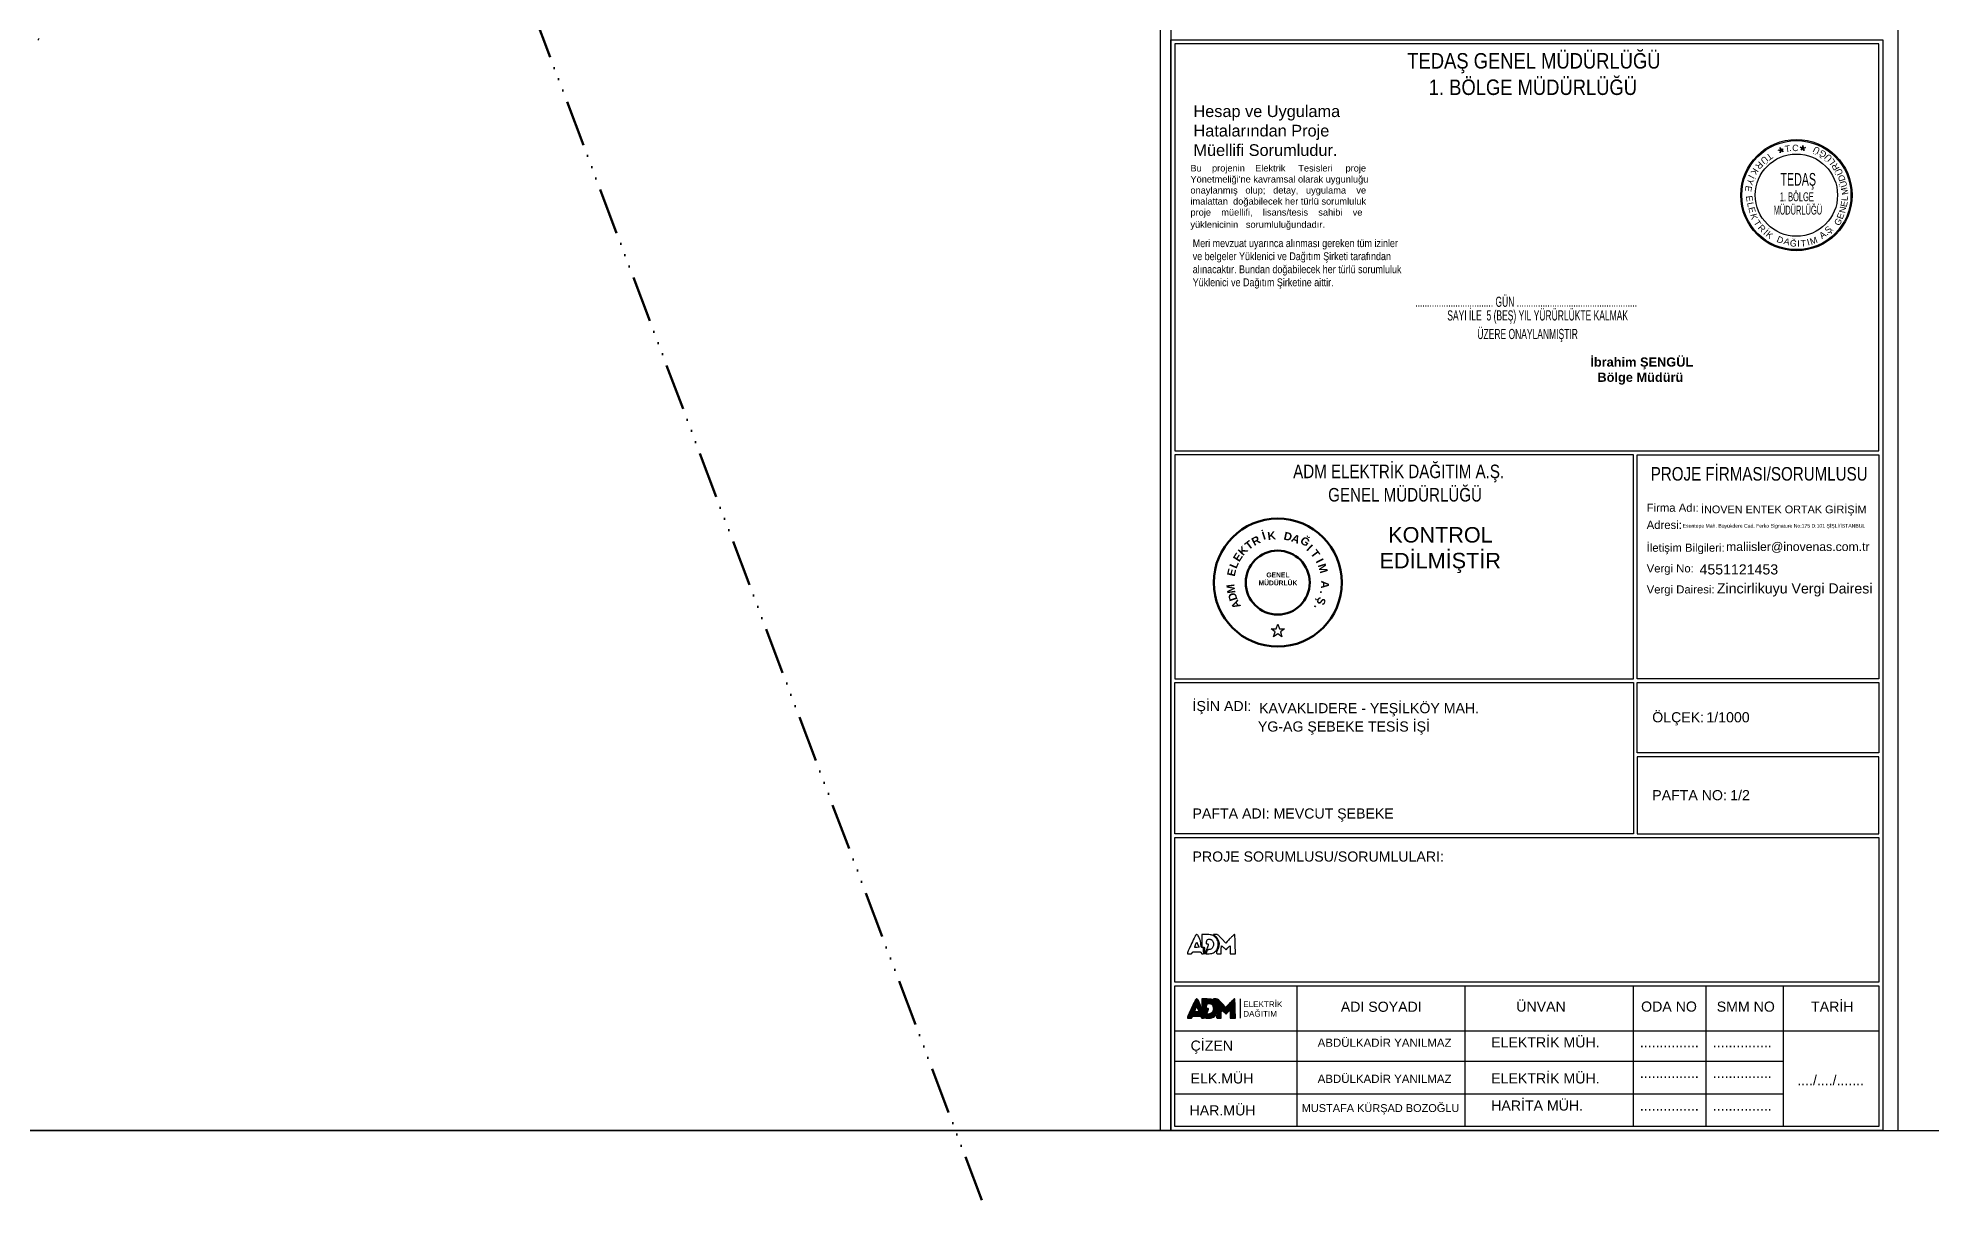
# Model space of a CAD drawing. Header units: millimetres. Extents: x 615240 to 617330, y 4151758 to 4153557.
# Drawn here: x 616286.3 to 616775.8, y 4152639.5 to 4152940 of the extents above; entities that cross this region are included whole.
import ezdxf
from ezdxf.enums import TextEntityAlignment as Align
from ezdxf.xclip import XClip

# ---------------------------------------------------------------- set-up
doc = ezdxf.new("R2010")
doc.units = ezdxf.units.MM
doc.header["$XCLIPFRAME"] = 2
doc.linetypes.add('ACAD_ISO14W100', pattern=[24, 12, -3, 0, -3, 0, -3, 0, -3])
doc.layers.add('01_UYGALAN_TARAMA', color=26, linetype='Continuous', lineweight=20)
doc.layers.add('TRAFO_BOLGE_TUM', color=254, linetype='ACAD_ISO14W100', lineweight=70)
doc.layers.add('ANTET', color=7, linetype='Continuous')
doc.layers.add('ANTET_RASTER', color=7, linetype='Continuous')
doc.styles.get("Standard").update_dxf_attribs({"font": 'Arial'})
doc.styles.add('style1', font='ARIALN.TTF')

# ---------------------------------------------------------------- blocks, each defined once
blk = doc.blocks.new('fggg')
at = {"layer": '01_UYGALAN_TARAMA', "color": 252}
blk.add_line((616286.37, 4152939.42, 0.95), (616286.69, 4152939.8, 0.95), dxfattribs=at)
blk = doc.blocks.new('ss')
at = {"lineweight": 30}
for points in [[(1924.49, 920.16), (1922.39, 921.72), (1925, 921.74)], [(1925, 921.74), (1925.83, 924.22), (1926.66, 921.74)], [(1926.66, 921.74), (1929.27, 921.72), (1927.17, 920.16)], [(1925.83, 919.19), (1923.7, 917.67), (1924.49, 920.16)], [(1927.17, 920.16), (1927.96, 917.67), (1925.83, 919.19)]]:
    blk.add_lwpolyline(points, dxfattribs=at)
at = {"lineweight": 50}
for radius in [33.1, 16.55]:
    blk.add_circle((1925.83, 945.66), radius, dxfattribs=at)
at = {"char_height": 4.1372, "width": 3.3678, "attachment_point": 1}
for s, insert, rotation in [('\\pxqc;{\\fArial|b1|i0|c162|p34;R}', (1912.08, 968.42), 27.40217), ('\\pi1.26621;{\\fArial|b1|i0|c162|p34;İ}', (1915.99, 971.34), 17.40217), ('\\pxqc;{\\fArial|b1|i0|c162|p34;K}', (1920.69, 971.75), 7.40217), ('\\pxqc;{\\fArial|b1|i0|c162|p34;D}', (1929.93, 971.93), 347.40217), ('\\pxqc;{\\fArial|b1|i0|c162|p34;A}', (1934.43, 970.82), 337.40217), ('\\pi-0.25068;{\\fArial|b1|i0|c162|p34;Ğ}', (1939.43, 969.76), 327.40217), ('\\pxqc;{\\fArial|b1|i0|c162|p34;E}', (1902.54, 958.49), 57.40217), ('\\pxqc;{\\fArial|b1|i0|c162|p34;K}', (1905.12, 962.34), 47.40217), ('\\pxqc;{\\fArial|b1|i0|c162|p34;T}', (1908.34, 965.68), 37.40217), ('\\pxqc;{\\fArial|b1|i0|c162|p34;I}', (1942.51, 966.36), 317.40217), ('\\pxqc;{\\fArial|b1|i0|c162|p34;T}', (1945.86, 963.15), 307.40217), ('\\pxqc;{\\fArial|b1|i0|c162|p34;E}', (1899.56, 949.75), 77.40217), ('\\pxqc;{\\fArial|b1|i0|c162|p34;L}', (1900.67, 954.25), 67.40217), ('\\pxqc;{\\fArial|b1|i0|c162|p34;I}', (1948.59, 959.41), 297.40217), ('\\pxqc;{\\fArial|b1|i0|c162|p34;M}', (1950.63, 955.25), 287.40217), ('\\pxqc;{\\fArial|b1|i0|c162|p34;M}', (1899.74, 940.52), 97.40217), ('\\pxqc;{\\fArial|b1|i0|c162|p34;D}', (1901.03, 936.07), 107.40217), ('\\pxqc;{\\fArial|b1|i0|c162|p34;.}', (1952.1, 941.56), 257.40217), ('\\pxqc;{\\fArial|b1|i0|c162|p34;A}', (1952.42, 946.19), 267.40217), ('\\pxqc;{\\fArial|b1|i0|c162|p34;A}', (1903.07, 931.91), 117.40217), ('\\pxqc;{\\fArial|b1|i0|c162|p34;.}', (1949.12, 932.82), 237.40217), ('\\pi0.00189;{\\fArial|b1|i0|c162|p34;Ş}', (1950.99, 937.06), 247.40217)]:
    blk.add_mtext(s, dxfattribs=dict(at, insert=insert, rotation=rotation))
at = {"attachment_point": 1}
for s, insert, char_height, width in [('\\pi18.58897;{\\fArial|b0|i0|c162|p34;KONTROL \\P\\pi14.14695;EDİLMİŞTİR}', (1964.35, 974.38), 8, 89.9856), ('\\pi8.30855;{\\fArial|b1|i0|c162|p34;GENEL\\P\\pi4.2557;MÜDÜRLÜK}', (1911.64, 950.89), 2.4823, 28.2922)]:
    blk.add_mtext(s, dxfattribs=dict(at, insert=insert, char_height=char_height, width=width))
blk = doc.blocks.new('SDFDS')
at = {"layer": 'ANTET_RASTER'}
h = blk.add_hatch(color=1, dxfattribs=at)
h.dxf.hatch_style = 1
h.paths.add_polyline_path([(403.813, 92.087), (403.851, 92.128), (403.799, 92.106), (403.77, 92.156), (403.778, 92.101), (403.722, 92.088), (403.777, 92.076), (403.77, 92.022), (403.799, 92.07), (403.85, 92.048)])
h = blk.add_hatch(color=1, dxfattribs=at)
h.dxf.hatch_style = 1
h.paths.add_polyline_path([(404.373, 92.133), (404.424, 92.157), (404.367, 92.155), (404.358, 92.212), (404.346, 92.158), (404.289, 92.167), (404.336, 92.136), (404.31, 92.087), (404.354, 92.122), (404.393, 92.082)])
at = {"color": 0}
for radius in [1.439, 1.41, 1.063]:
    blk.add_circle((404.191, 90.929), radius, dxfattribs=at)
at = {"layer": 'ANTET_RASTER', "color": 1}
for points in [[(403.722, 92.088), (403.778, 92.101), (403.77, 92.156), (403.799, 92.106), (403.851, 92.128), (403.813, 92.087), (403.85, 92.048), (403.799, 92.07), (403.77, 92.022), (403.777, 92.076), (403.722, 92.088)], [(404.289, 92.167), (404.346, 92.158), (404.358, 92.212), (404.367, 92.155), (404.424, 92.157), (404.373, 92.133), (404.393, 92.082), (404.354, 92.122), (404.31, 92.087), (404.336, 92.136), (404.289, 92.167)]]:
    blk.add_lwpolyline(points, dxfattribs=at)
at = {"layer": 'ANTET', "color": 0, "width": 0.6}
for s, height, p in [('1. BÖLGE', 0.2305, (403.761, 90.772)), ('TEDAŞ', 0.3293, (403.778, 91.172)), ('MÜDÜRLÜĞÜ', 0.2305, (403.601, 90.427))]:
    blk.add_text(s, height=height, dxfattribs=at).set_placement(p)
at = {"layer": 'ANTET_RASTER', "color": 0}
for s, rotation, p in [('T', 8.199, (403.972, 92.047)), ('.', 8.199, (404.041, 92.066)), ('C', 356.3792, (404.159, 92.067)), ('Ü', 152.2643, (404.747, 92.163)), ('Ğ', 145.5218, (404.919, 92.065)), ('K', 237.8928, (403.041, 91.581)), ('R', 225.8061, (403.173, 91.754)), ('Ü', 218.0347, (403.312, 91.901)), ('T', 215.7183, (403.447, 91.991)), ('Ü', 135.7938, (405.074, 91.953)), ('L', 125.233, (405.172, 91.836)), ('R', 119.632, (405.273, 91.7)), ('Ü', 113.4859, (405.371, 91.56)), ('E', 260.5881, (402.87, 91.108)), ('Y', 246.2215, (402.925, 91.307)), ('İ', 242.0952, (402.951, 91.444)), ('D', 108.059, (405.438, 91.394)), ('Ü', 106.8897, (405.486, 91.239)), ('M', 102.3082, (405.516, 91.05)), ('E', 278.0543, (402.896, 90.827)), ('L', 281.2459, (402.926, 90.665)), ('E', 284.3134, (402.965, 90.524)), ('N', 79.4109, (405.465, 90.536)), ('E', 78.7071, (405.505, 90.685)), ('L', 86.3728, (405.521, 90.837)), ('K', 284.3134, (403.016, 90.353)), ('T', 302.8248, (403.113, 90.161)), ('R', 312.9117, (403.239, 90.015)), ('İ', 317.771, (403.345, 89.911)), ('Ş', 41.691, (405.069, 89.974)), ('G', 61.8988, (405.341, 90.2)), ('E', 69.7576, (405.408, 90.363)), ('K', 321.2968, (403.443, 89.833)), ('D', 337.4307, (403.741, 89.695)), ('A', 344.0698, (403.921, 89.647)), ('Ğ', 353.0015, (404.101, 89.602)), ('I', 0.4881, (404.247, 89.599)), ('T', 6.1584, (404.379, 89.6)), ('I', 14.8208, (404.518, 89.633)), ('M', 19.7071, (404.664, 89.672)), ('A', 35.1756, (404.914, 89.833)), ('.', 35.1756, (405.005, 89.902)), ('.', 35.1756, (405.141, 90.012))]:
    blk.add_text(s, height=0.165, rotation=rotation, dxfattribs=at).set_placement(p, align=Align.CENTER)

msp = doc.modelspace()

# ---------------------------------------------------------------- hatches: boundary and pattern name
h = msp.add_hatch(color=256)
h.set_gradient(color1=(255, 127, 0), color2=(255, 127, 0))
h.paths.add_polyline_path([(616585.67, 4152691.37, 0.063766), (616585.49, 4152691.1, 0.000771), (616584.6, 4152689.19, 0.001423), (616583.76, 4152687.36, 0.030485), (616583.54, 4152686.8, 0.091245), (616583.53, 4152686.66, 0.270075), (616583.58, 4152686.58, 0.104609), (616583.72, 4152686.55, 0.010528), (616584.07, 4152686.54, 0.018035), (616584.39, 4152686.55, 0.074962), (616584.57, 4152686.59, 0.125164), (616584.69, 4152686.68, 0.098814), (616584.76, 4152686.81, -0.135784), (616584.86, 4152686.95, -0.124814), (616585.02, 4152687.04, -0.050357), (616585.31, 4152687.07, -0.006421), (616585.94, 4152687.08, -0.006222), (616586.57, 4152687.07, -0.051274), (616586.85, 4152687.04, -0.132171), (616587.01, 4152686.96, -0.140814), (616587.09, 4152686.81, 0.081934), (616587.14, 4152686.7, 0.091779), (616587.22, 4152686.61, 0.087799), (616587.34, 4152686.56, 0.068011), (616587.47, 4152686.54, 0.055528), (616587.63, 4152686.56, 0.205086), (616587.71, 4152686.62, 0.138824), (616587.75, 4152686.74, 0.021536), (616587.73, 4152686.98, -0.004993), (616587.71, 4152687.17, -0.003381), (616587.7, 4152687.4, -0.003406), (616587.69, 4152687.61, -0.006795), (616587.68, 4152687.78, 0.04563), (616587.66, 4152687.96, 0.113173), (616587.61, 4152688.07, 0.127666), (616587.51, 4152688.15, 0.066302), (616587.37, 4152688.19, -0.100048), (616587.2, 4152688.25, -0.163184), (616587.11, 4152688.36, -0.07385), (616587.05, 4152688.57, -0.00966), (616587.02, 4152689.04, 0.026441), (616586.98, 4152689.45, 0.025801), (616586.89, 4152689.86, 0.024771), (616586.76, 4152690.27, 0.020567), (616586.58, 4152690.7, 0.02113), (616586.31, 4152691.23, 0.10397), (616586.08, 4152691.48, 0.237326), (616585.88, 4152691.51, 0.14535)])
h.paths.add_polyline_path([(616586.01, 4152688.19, -0.010707), (616585.8, 4152688.18, -0.015376), (616585.62, 4152688.18, -0.011118), (616585.47, 4152688.18, -0.180936), (616585.42, 4152688.2, -0.271134), (616585.41, 4152688.25, -0.009305), (616585.47, 4152688.44, -0.015146), (616585.55, 4152688.66, -0.009719), (616585.65, 4152688.92), (616585.94, 4152689.58), (616586.24, 4152688.91), (616586.54, 4152688.23)], flags=16)
h = msp.add_hatch(color=256)
h.set_gradient(color1=(255, 127, 0), color2=(255, 127, 0))
edge = h.paths.add_edge_path()
edge.add_line((616587.27, 4152689.94), (616587.27, 4152688.3))
edge.add_line((616587.27, 4152688.3), (616587.6, 4152688.3))
edge.add_arc((616587.6, 4152687.75), 0.549, 69.8203, 90, ccw=False)
edge.add_arc((616587.73, 4152688.1), 0.173, 22.1664, 69.8203, ccw=False)
edge.add_arc((616587.25, 4152687.91), 0.692, 4.0086, 22.1663, ccw=False)
edge.add_arc((616566.21, 4152686.43), 21.78, 2.5083, 4.0087, ccw=False)
edge.add_line((616587.97, 4152687.39), (616588.01, 4152686.47))
edge.add_line((616588.01, 4152686.47), (616588.52, 4152687.67))
edge.add_arc((616529.34, 4152712.74), 64.27, 337.0361, 337.9183)
edge.add_arc((616587.39, 4152689.19), 1.62, 337.9183, 350.4124)
edge.add_arc((616588.87, 4152688.94), 0.121, 350.4124, 422.0352)
edge.add_arc((616588.82, 4152688.83), 0.244, 62.0351, 104.655)
edge.add_arc((616588.6, 4152689.68), 0.626, 271.7711, 284.655, ccw=False)
edge.add_arc((616588.61, 4152689.15), 0.103, 222.9561, 271.7711, ccw=False)
edge.add_arc((616588.65, 4152689.19), 0.157, 186.3488, 222.9561, ccw=False)
edge.add_arc((616590.09, 4152689.35), 1.61, 179.7055, 186.3488, ccw=False)
edge.add_arc((616593.04, 4152689.34), 4.55, 173.3603, 179.7054, ccw=False)
edge.add_arc((616589.12, 4152689.79), 0.607, 145.3396, 173.3603, ccw=False)
edge.add_arc((616588.92, 4152689.93), 0.363, 105.9471, 145.3396, ccw=False)
edge.add_arc((616589.15, 4152689.1), 1.22, 90, 105.9471, ccw=False)
edge.add_arc((616589.15, 4152688.78), 1.54, 81.7242, 90, ccw=False)
edge.add_arc((616589.2, 4152689.12), 1.2, 71.7538, 81.7241, ccw=False)
edge.add_arc((616589.28, 4152689.35), 0.963, 60.6453, 71.7538, ccw=False)
edge.add_arc((616589.51, 4152689.76), 0.487, 42.1447, 60.6451, ccw=False)
edge.add_arc((616588.63, 4152688.96), 1.68, 12.6214, 42.1447, ccw=False)
edge.add_arc((616588.77, 4152689), 1.53, -18.9816, 12.6215, ccw=False)
edge.add_arc((616588.97, 4152688.93), 1.33, 306.5395, 341.0184, ccw=False)
edge.add_arc((616589.02, 4152688.85), 1.23, 270, 306.5395, ccw=False)
edge.add_arc((616589.02, 4152687.28), 0.345, 90, 113.7722)
edge.add_arc((616589.05, 4152687.21), 0.419, 113.7722, 134.3323)
edge.add_arc((616589.23, 4152687.03), 0.674, 134.3323, 149.9357)
edge.add_arc((616590.24, 4152686.45), 1.83, 149.9356, 157.3235)
edge.add_arc((616597.64, 4152683.35), 9.86, 157.3236, 158.4835)
edge.add_arc((616594.42, 4152684.62), 6.4, 158.4836, 160.0874)
edge.add_arc((616596.04, 4152684.03), 8.12, 160.0874, 161.1437)
edge.add_arc((616588.49, 4152686.61), 0.146, 161.1437, 179.9999)
edge.add_arc((616588.45, 4152686.61), 0.105, 180, 271.8666)
edge.add_arc((616588.05, 4152698.94), 12.44, 271.8666, 274.9862)
edge.add_arc((616588.44, 4152694.46), 7.94, 274.9862, 279.9443)
edge.add_arc((616589.55, 4152688.15), 1.54, 279.9442, 296.6962)
edge.add_arc((616589.45, 4152688.35), 1.76, 296.6962, 316.6793)
edge.add_arc((616588.7, 4152689.06), 2.79, 316.6793, 330.8054)
edge.add_arc((616588.51, 4152689.16), 3, 330.8054, 344.445)
edge.add_arc((616588.98, 4152689.03), 2.52, 344.445, 360)
edge.add_arc((616588.39, 4152689.03), 3.11, 0, 11.1245)
edge.add_arc((616589.5, 4152689.25), 1.97, 11.1246, 26.7624)
edge.add_arc((616589.37, 4152689.18), 2.12, 26.7624, 41.757)
edge.add_arc((616587.96, 4152687.92), 4.01, 41.757, 51.0538)
edge.add_arc((616588.74, 4152688.88), 2.78, 51.0539, 59.4458)
edge.add_arc((616589.57, 4152690.29), 1.14, 59.4458, 75.7592)
edge.add_arc((616589.26, 4152689.08), 2.39, 75.7592, 85.6965)
edge.add_arc((616587.16, 4152661.18), 30.37, 85.6966, 87.2431)
edge.add_line((616588.62, 4152691.52), (616587.27, 4152691.58))
edge.add_line((616587.27, 4152691.58), (616587.27, 4152689.94))
h = msp.add_hatch(color=30)
h.set_gradient(color1=(255, 127, 0), color2=(255, 127, 0))
edge = h.paths.add_edge_path()
edge.add_arc((616590.28, 4152691.48), 0.0428, 180.0001, 232.7949)
edge.add_arc((616591.67, 4152693.3), 2.33, 232.7949, 235.798)
edge.add_arc((616591.54, 4152693.11), 2.1, 235.798, 239.9098)
edge.add_arc((616592.29, 4152694.41), 3.6, 239.9097, 242.6556)
edge.add_arc((616590.24, 4152690.45), 0.852, 46.9183, 62.6556, ccw=False)
edge.add_arc((616589.46, 4152689.62), 2, 38.5855, 46.9183, ccw=False)
edge.add_arc((616588.94, 4152689.2), 2.67, 31.3174, 38.5854, ccw=False)
edge.add_arc((616587.7, 4152688.45), 4.12, 26.0704, 31.3173, ccw=False)
edge.add_arc((616585.53, 4152687.39), 6.53, 21.9886, 26.0704, ccw=False)
edge.add_arc((616589.92, 4152689.16), 1.79, 11.3091, 21.9887, ccw=False)
edge.add_arc((616590.14, 4152689.2), 1.57, -0.2991, 11.3092, ccw=False)
edge.add_arc((616587.54, 4152689.22), 4.18, 354.1075, 359.7009, ccw=False)
edge.add_arc((616588.67, 4152689.1), 3.04, 348.1322, 354.1074, ccw=False)
edge.add_arc((616586.77, 4152689.5), 4.98, 344.0073, 348.1322, ccw=False)
edge.add_arc((616586.98, 4152689.44), 4.77, 339.8379, 344.0072, ccw=False)
edge.add_arc((616589.59, 4152688.48), 1.98, 331.8101, 339.8379, ccw=False)
edge.add_arc((616597.28, 4152684.36), 6.74, 151.8101, 156.9299)
edge.add_arc((616591.43, 4152686.85), 0.387, 156.9298, 197.9841)
edge.add_arc((616591.27, 4152686.8), 0.22, 197.984, 258.8472)
edge.add_arc((616591.66, 4152688.77), 2.23, 258.8471, 270)
edge.add_line((616591.66, 4152686.54), (616592.27, 4152686.54))
edge.add_line((616592.27, 4152686.54), (616592.27, 4152687.55))
edge.add_arc((616603.26, 4152687.55), 10.99, 177.9711, 180, ccw=False)
edge.add_arc((616597.87, 4152687.75), 5.59, 174.6085, 177.9711, ccw=False)
edge.add_arc((616600.24, 4152687.52), 7.97, 172.6971, 174.6084, ccw=False)
edge.add_arc((616592.37, 4152688.53), 0.0385, 90.0001, 172.697, ccw=False)
edge.add_arc((616592.37, 4152688.47), 0.0961, 52.5461, 90, ccw=False)
edge.add_arc((616588.47, 4152683.38), 6.51, 50.714, 52.5461, ccw=False)
edge.add_arc((616589.35, 4152684.47), 5.11, 47.8946, 50.7141, ccw=False)
edge.add_arc((616587.17, 4152682.05), 8.37, 45.9471, 47.8946, ccw=False)
edge.add_line((616592.99, 4152688.06), (616593.51, 4152687.55))
edge.add_line((616593.51, 4152687.55), (616593.95, 4152688.06))
edge.add_arc((616597.91, 4152684.61), 5.25, 136.0165, 138.8935, ccw=False)
edge.add_arc((616596.56, 4152685.91), 3.37, 132.0087, 136.0165, ccw=False)
edge.add_arc((616596.61, 4152685.86), 3.44, 128.8021, 132.0088, ccw=False)
edge.add_arc((616594.52, 4152688.46), 0.11, 90.1492, 128.8021, ccw=False)
edge.add_arc((616594.52, 4152688.52), 0.0464, 7.3115, 90.1491, ccw=False)
edge.add_arc((616589.67, 4152687.9), 4.94, 4.3083, 7.3116, ccw=False)
edge.add_arc((616590.19, 4152687.94), 4.41, 0.0479, 4.3083, ccw=False)
edge.add_arc((616585.89, 4152687.94), 8.71, -2.511, 0.0479, ccw=False)
edge.add_line((616594.59, 4152687.55), (616594.55, 4152686.54))
edge.add_line((616594.55, 4152686.54), (616595.24, 4152686.54))
edge.add_line((616595.24, 4152686.54), (616595.93, 4152686.54))
edge.add_line((616595.93, 4152686.54), (616595.89, 4152689))
edge.add_arc((616522.57, 4152687.9), 73.33, 0.8595, 1.7274)
edge.add_arc((616579.09, 4152689.6), 16.78, 1.7274, 4.3219)
edge.add_arc((616578.36, 4152689.55), 17.51, 4.322, 6.1169)
edge.add_arc((616595.67, 4152691.4), 0.11, 6.1169, 71.6047)
edge.add_arc((616595.65, 4152691.36), 0.157, 71.6048, 131.5832)
edge.add_arc((616606.1, 4152679.58), 15.9, 131.5832, 133.8179)
edge.add_arc((616604.84, 4152680.89), 14.08, 133.8178, 137.0892)
edge.add_arc((616621.58, 4152665.33), 36.93, 137.0892, 138.682)
edge.add_line((616593.84, 4152689.72), (616593.48, 4152689.31))
edge.add_line((616593.48, 4152689.31), (616592.44, 4152690.43))
edge.add_arc((616561.61, 4152661.5), 42.28, 43.1808, 44.463)
edge.add_arc((616590.21, 4152689.57), 2.21, 44.463, 55.4544)
edge.add_arc((616591.01, 4152690.73), 0.795, 55.4544, 77.4074)
edge.add_arc((616590.82, 4152689.87), 1.67, 77.4074, 90)
edge.add_arc((616590.82, 4152686.3), 5.24, 90, 92.4052)
edge.add_arc((616590.71, 4152688.86), 2.68, 92.4052, 96.3811)
edge.add_arc((616590.77, 4152688.32), 3.23, 96.3811, 99.0091)
edge.add_arc((616590.27, 4152691.48), 0.0258, 99.0089, 179.9999)

# ---------------------------------------------------------------- linework, layer by layer
msp.add_lwpolyline([(616579.24, 4152657.5), (615240.4, 4152657.5), (615240.4, 4153557.29), (616579.24, 4153557.29)], close=True)
msp.add_lwpolyline([(616576.54, 4152657.5), (616576.54, 4153486.88)])
at = {"color": 7}
msp.add_lwpolyline([(616767.24, 4152657.5), (616767.24, 4153219.38), (616579.24, 4153219.38), (616579.24, 4152657.5)], close=True, dxfattribs=at)
at = {"color": 30}
for points in [[(616585.67, 4152708.01, 0.063766), (616585.49, 4152707.74, 0.000771), (616584.6, 4152705.83, 0.001423), (616583.76, 4152704, 0.030485), (616583.54, 4152703.44, 0.091245), (616583.53, 4152703.3, 0.270075), (616583.58, 4152703.22, 0.104609), (616583.72, 4152703.19, 0.010528), (616584.07, 4152703.18, 0.018035), (616584.39, 4152703.19, 0.074962), (616584.57, 4152703.23, 0.125164), (616584.69, 4152703.32, 0.098814), (616584.76, 4152703.45, -0.135784), (616584.86, 4152703.6, -0.124814), (616585.02, 4152703.68, -0.050357), (616585.31, 4152703.71, -0.006421), (616585.94, 4152703.72, -0.006222), (616586.57, 4152703.71, -0.051274), (616586.85, 4152703.68, -0.132171), (616587.01, 4152703.6, -0.140814), (616587.09, 4152703.45, 0.081934), (616587.14, 4152703.34, 0.091779), (616587.22, 4152703.25, 0.087799), (616587.34, 4152703.2, 0.068011), (616587.47, 4152703.18, 0.055528), (616587.63, 4152703.2, 0.205086), (616587.71, 4152703.26, 0.138824), (616587.75, 4152703.38, 0.021536), (616587.73, 4152703.62, -0.004993), (616587.71, 4152703.82, -0.003381), (616587.7, 4152704.04, -0.003406), (616587.69, 4152704.25, -0.006795), (616587.68, 4152704.42, 0.04563), (616587.66, 4152704.6, 0.113173), (616587.61, 4152704.71, 0.127666), (616587.51, 4152704.79, 0.066302), (616587.37, 4152704.83, -0.100048), (616587.2, 4152704.89, -0.163184), (616587.11, 4152705, -0.07385), (616587.05, 4152705.21, -0.00966), (616587.02, 4152705.68, 0.026441), (616586.98, 4152706.09, 0.025801), (616586.89, 4152706.5, 0.024771), (616586.76, 4152706.92, 0.020567), (616586.58, 4152707.34, 0.02113), (616586.31, 4152707.87, 0.10397), (616586.08, 4152708.12, 0.237326), (616585.88, 4152708.15, 0.14535)], [(616586.01, 4152704.83, -0.010707), (616585.8, 4152704.82, -0.015376), (616585.62, 4152704.82, -0.011118), (616585.47, 4152704.82, -0.180936), (616585.42, 4152704.84, -0.271134), (616585.41, 4152704.89, -0.009305), (616585.47, 4152705.08, -0.015146), (616585.55, 4152705.3, -0.009719), (616585.65, 4152705.56), (616585.94, 4152706.22), (616586.24, 4152705.55), (616586.54, 4152704.87)], [(616587.27, 4152706.58), (616587.27, 4152704.94), (616587.6, 4152704.94, -0.088279), (616587.79, 4152704.91, -0.210979), (616587.89, 4152704.81, -0.079394), (616587.94, 4152704.6, -0.006547), (616587.97, 4152704.03), (616588.01, 4152703.11), (616588.52, 4152704.31, 0.003849), (616588.9, 4152705.22, 0.05457), (616588.99, 4152705.56, 0.323101), (616588.93, 4152705.69, 0.188138), (616588.75, 4152705.71, -0.056276), (616588.61, 4152705.69, -0.216276), (616588.54, 4152705.72, -0.161102), (616588.49, 4152705.81, -0.028995), (616588.49, 4152706, -0.027693), (616588.52, 4152706.5, -0.122876), (616588.62, 4152706.78, -0.173595), (616588.82, 4152706.92, -0.069695), (616589.15, 4152706.97, -0.036126), (616589.38, 4152706.95, -0.043531), (616589.58, 4152706.9, -0.048508), (616589.75, 4152706.83, -0.080899), (616589.87, 4152706.73, -0.129537), (616590.27, 4152705.97, -0.138775), (616590.22, 4152705.14, -0.151588), (616589.76, 4152704.5, -0.160798), (616589.02, 4152704.26, 0.104099), (616588.88, 4152704.23, 0.089952), (616588.76, 4152704.15, 0.068188), (616588.65, 4152704.01, 0.032247), (616588.54, 4152703.79, 0.005061), (616588.47, 4152703.61, 0.006998), (616588.41, 4152703.44, 0.004609), (616588.36, 4152703.3, 0.082462), (616588.35, 4152703.25, 0.423788), (616588.46, 4152703.15, 0.013613), (616589.13, 4152703.19, 0.021637), (616589.81, 4152703.28, 0.073225), (616590.24, 4152703.42, 0.087414), (616590.73, 4152703.78, 0.061715), (616591.13, 4152704.34, 0.059584), (616591.41, 4152705, 0.067976), (616591.5, 4152705.67, 0.048578), (616591.44, 4152706.27, 0.068339), (616591.26, 4152706.78, 0.06552), (616590.95, 4152707.24, 0.040587), (616590.48, 4152707.68, 0.036633), (616590.15, 4152707.92, 0.071301), (616589.85, 4152708.04, 0.043387), (616589.44, 4152708.11, 0.006748), (616588.62, 4152708.16), (616587.27, 4152708.22)], [(616590.24, 4152708.12, 0.234524), (616590.26, 4152708.09, 0.013104), (616590.36, 4152708.02, 0.017943), (616590.48, 4152707.94, 0.011982), (616590.64, 4152707.85, -0.068775), (616590.83, 4152707.72, -0.036375), (616591.02, 4152707.51, -0.031723), (616591.22, 4152707.23, -0.022898), (616591.4, 4152706.9, -0.017812), (616591.59, 4152706.47, -0.046632), (616591.68, 4152706.15, -0.050694), (616591.71, 4152705.84, -0.024411), (616591.69, 4152705.43, -0.026078), (616591.64, 4152705.12, -0.018), (616591.56, 4152704.77, -0.018194), (616591.45, 4152704.44, -0.035042), (616591.34, 4152704.19, 0.022343), (616591.08, 4152703.64, 0.181074), (616591.06, 4152703.37, 0.27199), (616591.23, 4152703.22, 0.048702), (616591.66, 4152703.18), (616592.27, 4152703.18), (616592.27, 4152704.2, -0.008853), (616592.28, 4152704.58, -0.014673), (616592.3, 4152704.91, -0.00834), (616592.33, 4152705.18, -0.377355), (616592.37, 4152705.21, -0.164894), (616592.42, 4152705.19, -0.007994), (616592.59, 4152705.06, -0.012303), (616592.78, 4152704.9, -0.008498), (616592.99, 4152704.7), (616593.51, 4152704.2), (616593.95, 4152704.7, -0.012554), (616594.13, 4152704.9, -0.017489), (616594.3, 4152705.06, -0.013993), (616594.45, 4152705.19, -0.170273), (616594.52, 4152705.21, -0.378056), (616594.56, 4152705.17, -0.013105), (616594.59, 4152704.91, -0.018592), (616594.6, 4152704.58, -0.011166), (616594.59, 4152704.2), (616594.55, 4152703.18), (616595.24, 4152703.18), (616595.93, 4152703.18), (616595.89, 4152705.64, 0.003787), (616595.87, 4152706.75, 0.011321), (616595.83, 4152707.51, 0.007832), (616595.78, 4152708.05, 0.293784), (616595.7, 4152708.15, 0.267848), (616595.55, 4152708.11, 0.009751), (616595.09, 4152707.69, 0.014275), (616594.53, 4152707.12, 0.00695), (616593.84, 4152706.36), (616593.48, 4152705.95), (616592.44, 4152707.07, 0.005595), (616591.78, 4152707.75, 0.047996), (616591.46, 4152708.02, 0.096082), (616591.18, 4152708.15, 0.055001), (616590.82, 4152708.19, 0.010495), (616590.6, 4152708.18, 0.01735), (616590.41, 4152708.17, 0.011467), (616590.26, 4152708.15, 0.368875)], [(616585.67, 4152691.37, 0.063766), (616585.49, 4152691.1, 0.000771), (616584.6, 4152689.19, 0.001423), (616583.76, 4152687.36, 0.030485), (616583.54, 4152686.8, 0.091245), (616583.53, 4152686.66, 0.270075), (616583.58, 4152686.58, 0.104609), (616583.72, 4152686.55, 0.010528), (616584.07, 4152686.54, 0.018035), (616584.39, 4152686.55, 0.074962), (616584.57, 4152686.59, 0.125164), (616584.69, 4152686.68, 0.098814), (616584.76, 4152686.81, -0.135784), (616584.86, 4152686.95, -0.124814), (616585.02, 4152687.04, -0.050357), (616585.31, 4152687.07, -0.006421), (616585.94, 4152687.08, -0.006222), (616586.57, 4152687.07, -0.051274), (616586.85, 4152687.04, -0.132171), (616587.01, 4152686.96, -0.140814), (616587.09, 4152686.81, 0.081934), (616587.14, 4152686.7, 0.091779), (616587.22, 4152686.61, 0.087799), (616587.34, 4152686.56, 0.068011), (616587.47, 4152686.54, 0.055528), (616587.63, 4152686.56, 0.205086), (616587.71, 4152686.62, 0.138824), (616587.75, 4152686.74, 0.021536), (616587.73, 4152686.98, -0.004993), (616587.71, 4152687.17, -0.003381), (616587.7, 4152687.4, -0.003406), (616587.69, 4152687.61, -0.006795), (616587.68, 4152687.78, 0.04563), (616587.66, 4152687.96, 0.113173), (616587.61, 4152688.07, 0.127666), (616587.51, 4152688.15, 0.066302), (616587.37, 4152688.19, -0.100048), (616587.2, 4152688.25, -0.163184), (616587.11, 4152688.36, -0.07385), (616587.05, 4152688.57, -0.00966), (616587.02, 4152689.04, 0.026441), (616586.98, 4152689.45, 0.025801), (616586.89, 4152689.86, 0.024771), (616586.76, 4152690.27, 0.020567), (616586.58, 4152690.7, 0.02113), (616586.31, 4152691.23, 0.10397), (616586.08, 4152691.48, 0.237326), (616585.88, 4152691.51, 0.14535)], [(616586.01, 4152688.19, -0.010707), (616585.8, 4152688.18, -0.015376), (616585.62, 4152688.18, -0.011118), (616585.47, 4152688.18, -0.180936), (616585.42, 4152688.2, -0.271134), (616585.41, 4152688.25, -0.009305), (616585.47, 4152688.44, -0.015146), (616585.55, 4152688.66, -0.009719), (616585.65, 4152688.92), (616585.94, 4152689.58), (616586.24, 4152688.91), (616586.54, 4152688.23)], [(616587.27, 4152689.94), (616587.27, 4152688.3), (616587.6, 4152688.3, -0.088279), (616587.79, 4152688.26, -0.210979), (616587.89, 4152688.17, -0.079394), (616587.94, 4152687.95, -0.006547), (616587.97, 4152687.39), (616588.01, 4152686.47), (616588.52, 4152687.67, 0.003849), (616588.9, 4152688.58, 0.05457), (616588.99, 4152688.92, 0.323101), (616588.93, 4152689.05, 0.188138), (616588.75, 4152689.07, -0.056276), (616588.61, 4152689.05, -0.216276), (616588.54, 4152689.08, -0.161102), (616588.49, 4152689.17, -0.028995), (616588.49, 4152689.36, -0.027693), (616588.52, 4152689.86, -0.122876), (616588.62, 4152690.14, -0.173595), (616588.82, 4152690.28, -0.069695), (616589.15, 4152690.33, -0.036126), (616589.38, 4152690.31, -0.043531), (616589.58, 4152690.26, -0.048508), (616589.75, 4152690.19, -0.080899), (616589.87, 4152690.09, -0.129537), (616590.27, 4152689.33, -0.138775), (616590.22, 4152688.5, -0.151588), (616589.76, 4152687.86, -0.160798), (616589.02, 4152687.62, 0.104099), (616588.88, 4152687.59, 0.089952), (616588.76, 4152687.51, 0.068188), (616588.65, 4152687.36, 0.032247), (616588.54, 4152687.15, 0.005061), (616588.47, 4152686.97, 0.006998), (616588.41, 4152686.8, 0.004609), (616588.36, 4152686.66, 0.082462), (616588.35, 4152686.61, 0.423788), (616588.46, 4152686.51, 0.013613), (616589.13, 4152686.55, 0.021637), (616589.81, 4152686.64, 0.073225), (616590.24, 4152686.78, 0.087414), (616590.73, 4152687.14, 0.061715), (616591.13, 4152687.7, 0.059584), (616591.41, 4152688.35, 0.067976), (616591.5, 4152689.03, 0.048578), (616591.44, 4152689.63, 0.068339), (616591.26, 4152690.14, 0.06552), (616590.95, 4152690.59, 0.040587), (616590.48, 4152691.04, 0.036633), (616590.15, 4152691.27, 0.071301), (616589.85, 4152691.4, 0.043387), (616589.44, 4152691.46, 0.006748), (616588.62, 4152691.52), (616587.27, 4152691.58)], [(616590.24, 4152691.48, 0.234524), (616590.26, 4152691.45, 0.013104), (616590.36, 4152691.38, 0.017943), (616590.48, 4152691.29, 0.011982), (616590.64, 4152691.21, -0.068775), (616590.83, 4152691.08, -0.036375), (616591.02, 4152690.86, -0.031723), (616591.22, 4152690.59, -0.022898), (616591.4, 4152690.26, -0.017812), (616591.59, 4152689.83, -0.046632), (616591.68, 4152689.51, -0.050694), (616591.71, 4152689.2, -0.024411), (616591.69, 4152688.79, -0.026078), (616591.64, 4152688.48, -0.018), (616591.56, 4152688.13, -0.018194), (616591.45, 4152687.8, -0.035042), (616591.34, 4152687.54, 0.022343), (616591.08, 4152687, 0.181074), (616591.06, 4152686.73, 0.27199), (616591.23, 4152686.58, 0.048702), (616591.66, 4152686.54), (616592.27, 4152686.54), (616592.27, 4152687.55, -0.008853), (616592.28, 4152687.94, -0.014673), (616592.3, 4152688.27, -0.00834), (616592.33, 4152688.54, -0.377355), (616592.37, 4152688.57, -0.164894), (616592.42, 4152688.55, -0.007994), (616592.59, 4152688.42, -0.012303), (616592.78, 4152688.26, -0.008498), (616592.99, 4152688.06), (616593.51, 4152687.55), (616593.95, 4152688.06, -0.012554), (616594.13, 4152688.26, -0.017489), (616594.3, 4152688.42, -0.013993), (616594.45, 4152688.54, -0.170273), (616594.52, 4152688.57, -0.378056), (616594.56, 4152688.53, -0.013105), (616594.59, 4152688.27, -0.018592), (616594.6, 4152687.94, -0.011166), (616594.59, 4152687.55), (616594.55, 4152686.54), (616595.24, 4152686.54), (616595.93, 4152686.54), (616595.89, 4152689, 0.003787), (616595.87, 4152690.11, 0.011321), (616595.83, 4152690.87, 0.007832), (616595.78, 4152691.41, 0.293784), (616595.7, 4152691.51, 0.267848), (616595.55, 4152691.47, 0.009751), (616595.09, 4152691.05, 0.014275), (616594.53, 4152690.48, 0.00695), (616593.84, 4152689.72), (616593.48, 4152689.31), (616592.44, 4152690.43, 0.005595), (616591.78, 4152691.11, 0.047996), (616591.46, 4152691.38, 0.096082), (616591.18, 4152691.5, 0.055001), (616590.82, 4152691.54, 0.010495), (616590.6, 4152691.54, 0.01735), (616590.41, 4152691.53, 0.011467), (616590.26, 4152691.51, 0.368875)]]:
    msp.add_lwpolyline(points, format="xyb", close=True, dxfattribs=at)
at = {"layer": 'ANTET', "color": 7, "linetype": 'ByBlock'}
for p, q in [((616611.81, 4152694.89), (616611.81, 4152658.51)), ((616655.28, 4152694.89), (616655.28, 4152658.51)), ((616698.74, 4152694.89), (616698.74, 4152658.51)), ((616717.59, 4152694.89), (616717.59, 4152658.51)), ((616737.56, 4152694.89), (616737.56, 4152658.51)), ((616580.24, 4152683.3), (616762.26, 4152683.3)), ((616580.24, 4152675.42), (616737.56, 4152675.42)), ((616580.24, 4152666.97), (616737.56, 4152666.97)), ((616673.8, 4152657.5), (616763.27, 4152657.5))]:
    msp.add_line(p, q, dxfattribs=at)
at = {"layer": 'ANTET', "color": 7, "linetype": 'ByBlock', "flags": 128}
for points in [[(616579.24, 4152657.5), (616579.24, 4152939.5), (616763.27, 4152939.5), (616763.27, 4152657.5)], [(616699.8, 4152832.22), (616762.26, 4152832.22), (616762.26, 4152774.29), (616699.8, 4152774.29)], [(616698.82, 4152734.23), (616580.24, 4152734.23), (616580.24, 4152773.29), (616698.82, 4152773.29)], [(616762.26, 4152755.15), (616699.79, 4152755.15), (616699.79, 4152773.29), (616762.26, 4152773.29)], [(616762.26, 4152754.15), (616699.82, 4152754.15), (616699.82, 4152734.23), (616762.26, 4152734.23)], [(616580.24, 4152733.22), (616762.26, 4152733.22), (616762.26, 4152695.89), (616580.24, 4152695.89)], [(616580.24, 4152694.89), (616762.26, 4152694.89), (616762.26, 4152658.51), (616580.24, 4152658.51)]]:
    msp.add_lwpolyline(points, close=True, dxfattribs=at)
for points in [[(616580.24, 4152833.22), (616762.26, 4152833.22), (616762.26, 4152938.49), (616580.24, 4152938.49), (616580.24, 4152833.22)], [(616580.24, 4152774.29), (616698.83, 4152774.29), (616698.83, 4152832.22), (616580.24, 4152832.22), (616580.24, 4152774.29)]]:
    msp.add_lwpolyline(points, dxfattribs=at)
at = {"layer": 'ANTET', "flags": 128}
msp.add_lwpolyline([(615240.4, 4151757.5), (615240.4, 4152657.5), (617142.5, 4152657.5), (617142.5, 4151777.5), (615240.4, 4151757.5)], close=True, dxfattribs=at)
at = {"layer": 'ANTET_RASTER'}
msp.add_lwpolyline([(616597.14, 4152691.51), (616597.14, 4152686.55)], dxfattribs=at)
at = {"layer": 'TRAFO_BOLGE_TUM', "flags": 128}
msp.add_lwpolyline([(615609.21, 4152146.51), (615609.2, 4152146.5), (615364.24, 4152356.59), (615363.55, 4152357.29), (615362.95, 4152358.15), (615362.51, 4152359.1), (615362.24, 4152360.11), (615362.14, 4152361.15), (615362.24, 4152362.19), (615362.45, 4152362.98), (615362.43, 4152362.99), (615383.16, 4152427.39), (615383.24, 4152427.6), (615383.37, 4152427.88), (615383.35, 4152427.88), (615484.65, 4152667.65), (615484.98, 4152668.31), (615485.58, 4152669.17), (615486.15, 4152669.73), (615486.14, 4152669.74), (616077.97, 4153209.43), (616078.15, 4153209.6), (616079.01, 4153210.2), (616079.07, 4153210.22), (616079.06, 4153210.23), (616244.06, 4153303.22), (616244.96, 4153303.63), (616245.97, 4153303.9), (616247.01, 4153303.99), (616248.05, 4153303.9), (616248.33, 4153303.83), (616248.33, 4153303.84), (616279.31, 4153296.85), (616280.04, 4153296.64), (616280.99, 4153296.2), (616281.85, 4153295.6), (616282.59, 4153294.86), (616283.19, 4153294), (616283.6, 4153293.12), (616283.6, 4153293.12), (616602.79, 4152447.65), (616602.81, 4152447.58), (616603.08, 4152446.57), (616603.17, 4152445.53), (616603.08, 4152444.49), (616602.81, 4152443.48), (616602.37, 4152442.53), (616601.96, 4152441.95), (616601.98, 4152441.94), (616551.95, 4152374.9), (616551.74, 4152374.63), (616551.01, 4152373.9), (616551.01, 4152373.9), (616225.67, 4152099.76), (616225.66, 4152099.75), (616225.39, 4152099.56), (616225.4, 4152099.54), (616182.92, 4152067.76), (616182.33, 4152067.37), (616182.29, 4152067.35), (616182.29, 4152067.35), (616150.33, 4152049.2), (616150.27, 4152049.18), (616150.28, 4152049.17), (616075.07, 4152007.46), (616074.21, 4152007.06), (616073.2, 4152006.79), (616072.16, 4152006.7), (616071.12, 4152006.79), (616070.43, 4152006.98), (616070.43, 4152006.96), (615611.38, 4152145.31), (615611.06, 4152145.42), (615610.11, 4152145.86), (615609.25, 4152146.46), (615609.21, 4152146.51), (615609.21, 4152146.51)], dxfattribs=at)

# ---------------------------------------------------------------- block references
ref = msp.add_blockref('fggg', (0, 0))
XClip(ref).set_block_clipping_path([(615240.4021353753, 4153557.293983656), (616576.5432835864, 4153557.293983656), (616576.5432835864, 4152657.5), (617142.5, 4152657.5), (617142.5, 4151777.5), (615240.4021353753, 4151757.5), (615240.4021353753, 4152657.5)])
at = {"color": 1, "xscale": 10, "yscale": 10, "zscale": 10}
msp.add_blockref('SDFDS', (612699.06, 4151990.05), dxfattribs=at)
at = {"layer": 'ANTET_RASTER', "xscale": 0.5, "yscale": 0.5, "zscale": 0.5}
msp.add_blockref('ss', (615643.97, 4152326.33), dxfattribs=at)

# ---------------------------------------------------------------- texts
at = {"layer": 'ANTET', "color": 0, "width": 0.6}
for s, p in [('................................. GÜN ...................................................', (616642.43, 4152870.46)), ('SAYI İLE  5 (BEŞ) YIL YÜRÜRLÜKTE KALMAK', (616650.72, 4152866.93)), ('ÜZERE ONAYLANMIŞTIR', (616658.49, 4152862.13))]:
    msp.add_text(s, height=2.6195, dxfattribs=at).set_placement(p)
at = {"layer": 'ANTET', "color": 7}
for s, height, p in [('Firma Adı:', 2.093, (616702.26, 4152817.48)), ('Adresi:', 2.093, (616702.26, 4152813.04)), ('İletişim Bilgileri:', 2.0934, (616702.26, 4152807.14)), ('Vergi No:', 2.093, (616702.26, 4152801.79)), ('Vergi Dairesi:', 2.0934, (616702.26, 4152796.36)), ('İŞİN ADI:', 2.617, (616584.85, 4152765.94)), ('ÖLÇEK:', 2.617, (616703.7, 4152763.04)), ('PAFTA NO:', 2.617, (616703.7, 4152742.9)), ('PAFTA ADI:', 2.617, (616584.85, 4152738.16)), ('PROJE SORUMLUSU/SORUMLULARI:', 2.6168, (616584.85, 4152727.03)), ('ELEKTRİK', 1.5, (616597.95, 4152689.4)), ('ADI SOYADI', 2.617, (616623.18, 4152688.19)), ('ÜNVAN', 2.617, (616668.54, 4152688.24)), ('ODA NO', 2.617, (616700.82, 4152688.24)), ('SMM NO', 2.617, (616720.37, 4152688.22)), ('TARİH', 2.617, (616744.76, 4152688.22)), ('DAĞITIM', 1.5, (616597.95, 4152686.93)), ('ÇİZEN', 2.617, (616584.35, 4152678.15)), ('ELK.MÜH', 2.617, (616584.35, 4152669.66)), ('HAR.MÜH', 2.617, (616584.08, 4152661.4))]:
    msp.add_text(s, height=height, dxfattribs=at).set_placement(p)
at = {"layer": 'ANTET', "color": 1}
for s, height, p in [('İNOVEN ENTEK ORTAK GİRİŞİM ', 2.0048, (616716.32, 4152817.08)), ('Esentepe Mah. Büyükdere Cad. Ferko Signature No:175 D:101 ŞİŞLİ/İSTANBUL', 0.9408, (616711.57, 4152813.37)), ('maliisler@inovenas.com.tr', 2.2624, (616722.78, 4152807.32)), ('4551121453', 2.617, (616715.92, 4152801.26)), ('Zincirlikuyu Vergi Dairesi', 2.6168, (616720.41, 4152796.35)), ('KAVAKLIDERE - YEŞİLKÖY MAH.', 2.6168, (616602.06, 4152765.39)), ('YG-AG ŞEBEKE TESİS İŞİ', 2.6168, (616601.75, 4152760.65)), ('1/1000', 2.617, (616717.7, 4152763.04)), ('1/2', 2.617, (616723.86, 4152742.9)), ('MEVCUT ŞEBEKE', 2.6168, (616605.8, 4152738.16)), ('ABDÜLKADİR YANILMAZ', 2.123, (616617.2, 4152679.14)), ('ELEKTRİK MÜH.', 2.6168, (616662.06, 4152678.99)), ('...............', 2.6168, (616700.5, 4152678.99)), ('...............', 2.6168, (616719.36, 4152678.99)), ('ABDÜLKADİR YANILMAZ', 2.123, (616617.2, 4152669.81)), ('ELEKTRİK MÜH.', 2.6168, (616662.06, 4152669.67)), ('...............', 2.6168, (616700.5, 4152671.12)), ('...............', 2.6168, (616719.36, 4152671.12)), ('..../..../.......', 2.6168, (616741.19, 4152669.21)), ('HARİTA MÜH.', 2.6168, (616662.06, 4152662.66)), ('MUSTAFA KÜRŞAD BOZOĞLU', 2.0269, (616613.08, 4152662.29)), ('...............', 2.6168, (616700.5, 4152662.66)), ('...............', 2.6168, (616719.36, 4152662.66))]:
    msp.add_text(s, height=height, dxfattribs=at).set_placement(p)
at = {"layer": 'ANTET_RASTER', "color": 0, "linetype": 'Continuous', "lineweight": 20}
for s, height, width, p in [('TEDAŞ GENEL MÜDÜRLÜĞÜ', 4, 0.85, (616673.11, 4152934.06)), ('1. BÖLGE MÜDÜRLÜĞÜ', 4, 0.85, (616672.84, 4152927.23)), ('ADM ELEKTRİK DAĞITIM A.Ş.', 3.5, 0.8, (616638.14, 4152827.91)), ('PROJE FİRMASI/SORUMLUSU', 3.5, 0.8, (616731.34, 4152827.28)), ('GENEL MÜDÜRLÜĞÜ', 3.5, 0.8, (616639.8, 4152821.87))]:
    msp.add_text(s, height=height, dxfattribs=dict(at, width=width)).set_placement(p, align=Align.MIDDLE_CENTER)
at = {"layer": 'ANTET_RASTER', "color": 0, "attachment_point": 1}
for s, insert, char_height in [('Hesap ve Uygulama \\PHatalarından Proje \\PMüellifi Sorumludur.', (616585.09, 4152922.54), 3.0152), ('{\\fArial|b1|i0|c162|p34;İbrahim ŞENGÜL\\P  Bölge Müdürü\\P\\fArial|b0|i0|c162|p34;\\L   }', (616687.69, 4152857.37), 2.3649)]:
    msp.add_mtext_dynamic_manual_height_columns(s, width=241.7785, gutter_width=10, heights=[72.25], dxfattribs=dict(at, insert=insert, char_height=char_height))
at = {"layer": 'ANTET_RASTER', "color": 0, "insert": (616584.31, 4152907.16), "char_height": 2.022, "width": 46.4097, "attachment_point": 1}
msp.add_mtext("{\\H0.84572x;\\C1;Bu    projenin    Elektrik     Tesisleri     proje \\PYönetmeliği'ne kavramsal olarak uygunluğu \\Ponaylanmış   olup;   detay,   uygulama    ve \\Pimalattan  doğabilecek her türlü sorumluluk \\Pproje    müellifi,    lisans/tesis    sahibi    ve \\Pyüklenicinin   sorumluluğundadır\\H1.1824x;.\\L   }", dxfattribs=at)
at = {"layer": 'ANTET_RASTER', "color": 0, "insert": (616584.9, 4152887.92), "char_height": 2.022, "attachment_point": 1, "style": 'style1'}
msp.add_mtext_dynamic_manual_height_columns('Meri mevzuat uyarınca alınması gereken tüm izinler\\Pve belgeler Yüklenici ve Dağıtım Şirketi tarafından\\Palınacaktır. Bundan doğabilecek her türlü sorumluluk \\PYüklenici ve Dağıtım Şirketine aittir.', width=169.245, gutter_width=7, heights=[50.57], dxfattribs=at)

doc.saveas('drawing.dxf')
